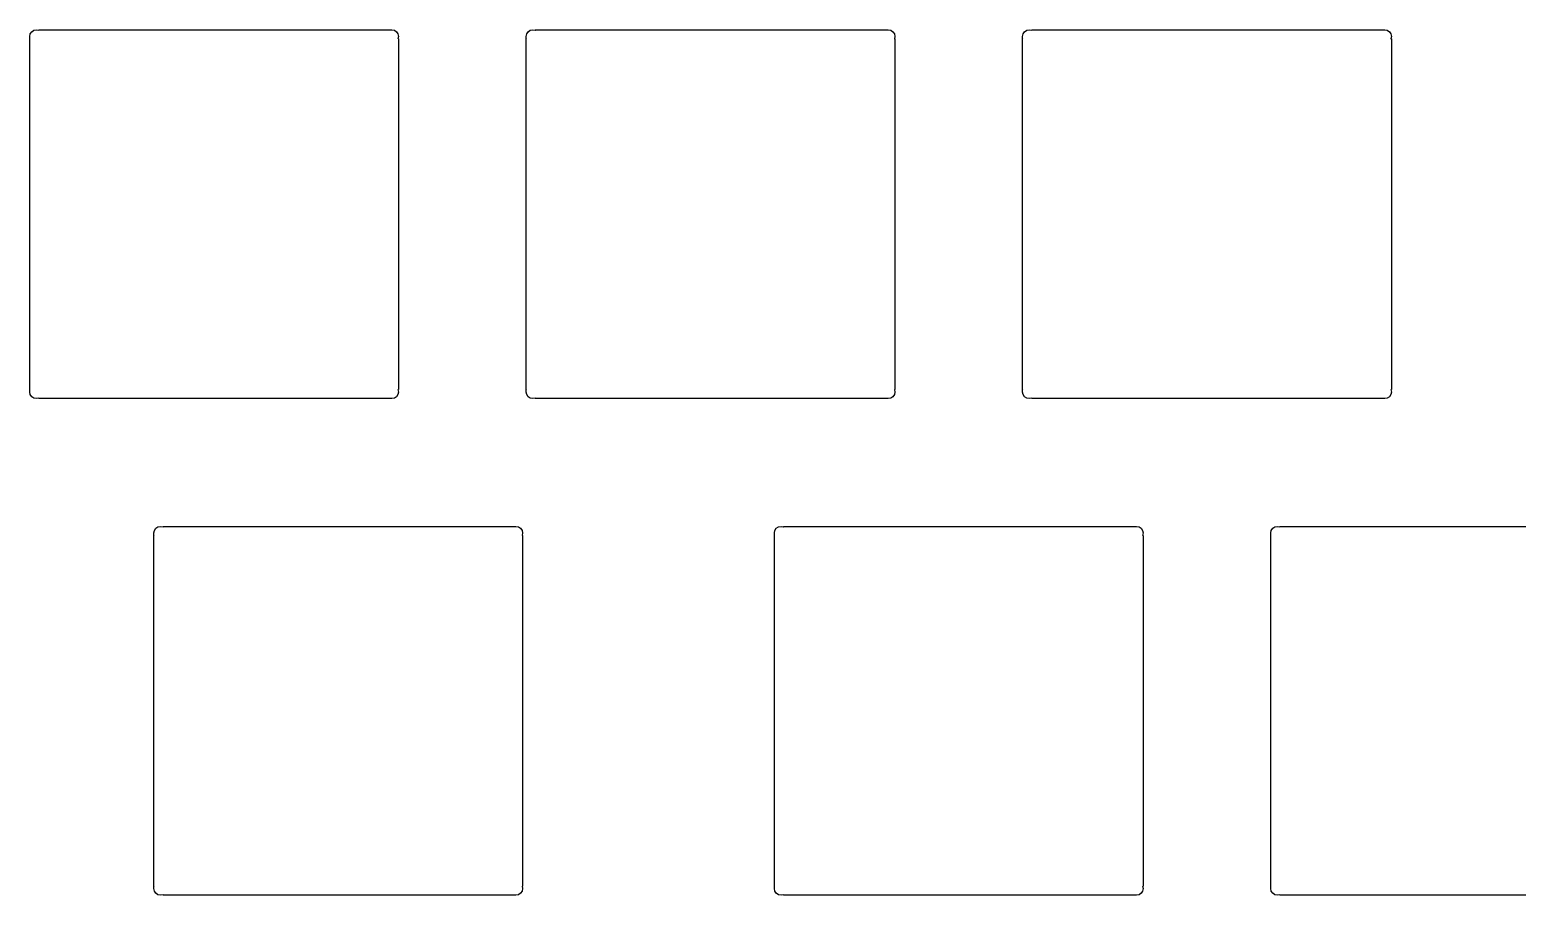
# Model space of a CAD drawing. Extents: x 55 to 248, y -167 to -34.
# Drawn here: x 107.2 to 164.3, y -100.7 to -67.5 of the extents above; entities that cross this region are included whole.
import ezdxf

# ---------------------------------------------------------------- set-up
doc = ezdxf.new("R2010")
doc.units = 0
doc.layers.add('Part__Feature1502', color=7, linetype='CONTINUOUS')

msp = doc.modelspace()

# ---------------------------------------------------------------- linework, layer by layer
at = {"layer": 'Part__Feature1502'}
for p, q in [((107.225, -67.7915), (107.244, -67.6943)), ((107.225, -67.7915, 1.58), (107.244, -67.6943, 1.58)), ((107.225, -67.7915, 1.58), (107.244, -67.6943, 1.58)), ((107.225, -67.7915), (107.244, -67.6943)), ((107.225, -67.8887), (107.225, -67.7915)), ((107.225, -67.8887, 1.58), (107.225, -67.7915, 1.58)), ((107.225, -67.8887), (107.225, -67.7915)), ((107.225, -67.8887, 1.58), (107.225, -67.7915, 1.58)), ((107.225, -67.7915), (107.225, -67.7915, 1.58)), ((107.225, -67.7915), (107.225, -67.7915, 1.58)), ((107.225, -81.3363), (107.225, -67.8887)), ((107.225, -81.3363, 1.58), (107.225, -67.8887, 1.58)), ((107.225, -81.3363), (107.225, -67.8887)), ((107.225, -81.3363, 1.58), (107.225, -67.8887, 1.58)), ((107.244, -67.6943), (107.299, -67.6119)), ((107.244, -67.6943, 1.58), (107.299, -67.6119, 1.58)), ((107.244, -67.6943, 1.58), (107.299, -67.6119, 1.58)), ((107.244, -67.6943), (107.299, -67.6119)), ((107.244, -67.6943), (107.244, -67.6943, 1.58)), ((107.244, -67.6943), (107.244, -67.6943, 1.58)), ((107.244, -67.8887), (107.244, -67.8887, 1.58)), ((107.244, -67.8887), (107.244, -67.8887, 1.58)), ((107.299, -67.6119), (107.382, -67.5568)), ((107.299, -67.6119, 1.58), (107.382, -67.5568, 1.58)), ((107.299, -67.6119, 1.58), (107.382, -67.5568, 1.58)), ((107.299, -67.6119), (107.382, -67.5568)), ((107.299, -67.6119), (107.299, -67.6119, 1.58)), ((107.299, -67.6119), (107.299, -67.6119, 1.58)), ((107.382, -67.5568), (107.479, -67.5375)), ((107.382, -67.5568, 1.58), (107.479, -67.5375, 1.58)), ((107.382, -67.5568, 1.58), (107.479, -67.5375, 1.58)), ((107.382, -67.5568), (107.479, -67.5375)), ((107.382, -67.5568), (107.382, -67.5568, 1.58)), ((107.382, -67.5568), (107.382, -67.5568, 1.58)), ((107.479, -67.5375), (107.576, -67.5568)), ((107.479, -67.5375, 1.58), (107.576, -67.5568, 1.58)), ((107.479, -67.5375), (107.479, -67.5375, 1.58)), ((107.479, -67.5375), (107.479, -67.5375, 1.58)), ((107.479, -67.5375, 1.58), (107.576, -67.5568, 1.58)), ((107.479, -67.5375), (107.576, -67.5568)), ((107.576, -67.5375), (121.024, -67.5375)), ((107.576, -67.5375, 1.58), (121.024, -67.5375, 1.58)), ((107.576, -67.5375), (121.024, -67.5375)), ((107.576, -67.5375, 1.58), (121.024, -67.5375, 1.58)), ((107.576, -67.5568), (107.576, -67.5568, 1.58)), ((107.576, -67.5568), (107.576, -67.5568, 1.58)), ((121.024, -67.5375), (121.121, -67.5375)), ((121.024, -67.5375, 1.58), (121.121, -67.5375, 1.58)), ((121.024, -67.5375), (121.121, -67.5375)), ((121.024, -67.5375, 1.58), (121.121, -67.5375, 1.58)), ((121.024, -67.5568), (121.024, -67.5568, 1.58)), ((121.024, -67.5568), (121.024, -67.5568, 1.58)), ((121.121, -67.5375), (121.218, -67.5568)), ((121.121, -67.5375, 1.58), (121.218, -67.5568, 1.58)), ((121.121, -67.5375), (121.121, -67.5375, 1.58)), ((121.121, -67.5375), (121.121, -67.5375, 1.58)), ((121.121, -67.5375, 1.58), (121.218, -67.5568, 1.58)), ((121.121, -67.5375), (121.218, -67.5568)), ((121.218, -67.5568), (121.301, -67.6119)), ((121.218, -67.5568, 1.58), (121.301, -67.6119, 1.58)), ((121.218, -67.5568), (121.218, -67.5568, 1.58)), ((121.218, -67.5568), (121.218, -67.5568, 1.58)), ((121.218, -67.5568, 1.58), (121.301, -67.6119, 1.58)), ((121.218, -67.5568), (121.301, -67.6119)), ((121.301, -67.6119), (121.356, -67.6943)), ((121.301, -67.6119, 1.58), (121.356, -67.6943, 1.58)), ((121.301, -67.6119), (121.301, -67.6119, 1.58)), ((121.301, -67.6119), (121.301, -67.6119, 1.58)), ((121.301, -67.6119, 1.58), (121.356, -67.6943, 1.58)), ((121.301, -67.6119), (121.356, -67.6943)), ((121.356, -67.6943), (121.375, -67.7915)), ((121.356, -67.6943, 1.58), (121.375, -67.7915, 1.58)), ((121.356, -67.6943), (121.356, -67.6943, 1.58)), ((121.356, -67.6943), (121.356, -67.6943, 1.58)), ((121.356, -67.6943, 1.58), (121.375, -67.7915, 1.58)), ((121.356, -67.6943), (121.375, -67.7915)), ((121.375, -67.7915), (121.356, -67.8887)), ((121.375, -67.7915, 1.58), (121.356, -67.8887, 1.58)), ((121.375, -67.7915, 1.58), (121.356, -67.8887, 1.58)), ((121.375, -67.7915), (121.356, -67.8887)), ((121.356, -67.8887), (121.356, -67.8887, 1.58)), ((121.356, -67.8887), (121.356, -67.8887, 1.58)), ((121.375, -67.7915), (121.375, -67.7915, 1.58)), ((121.375, -67.7915), (121.375, -67.7915, 1.58)), ((121.375, -67.8887), (121.375, -81.3363)), ((121.375, -67.8887, 1.58), (121.375, -81.3363, 1.58)), ((121.375, -67.8887), (121.375, -81.3363)), ((121.375, -67.8887, 1.58), (121.375, -81.3363, 1.58)), ((126.275, -67.7915), (126.294, -67.6943)), ((126.275, -67.7915, 1.58), (126.294, -67.6943, 1.58)), ((126.275, -67.7915, 1.58), (126.294, -67.6943, 1.58)), ((126.275, -67.7915), (126.294, -67.6943)), ((126.275, -67.8887), (126.275, -67.7915)), ((126.275, -67.8887, 1.58), (126.275, -67.7915, 1.58)), ((126.275, -67.8887), (126.275, -67.7915)), ((126.275, -67.8887, 1.58), (126.275, -67.7915, 1.58)), ((126.275, -67.7915), (126.275, -67.7915, 1.58)), ((126.275, -67.7915), (126.275, -67.7915, 1.58)), ((126.275, -81.3363), (126.275, -67.8887)), ((126.275, -81.3321, 1.58), (126.275, -67.8887, 1.58)), ((126.275, -81.3363), (126.275, -67.8887)), ((126.275, -81.3321, 1.58), (126.275, -67.8887, 1.58)), ((126.294, -67.6943), (126.349, -67.6119)), ((126.294, -67.6943, 1.58), (126.349, -67.6119, 1.58)), ((126.294, -67.6943, 1.58), (126.349, -67.6119, 1.58)), ((126.294, -67.6943), (126.349, -67.6119)), ((126.294, -67.6943), (126.294, -67.6943, 1.58)), ((126.294, -67.6943), (126.294, -67.6943, 1.58)), ((126.294, -67.8887), (126.294, -67.8887, 1.58)), ((126.294, -67.8887), (126.294, -67.8887, 1.58)), ((126.349, -67.6119), (126.432, -67.5568)), ((126.349, -67.6119, 1.58), (126.432, -67.5568, 1.58)), ((126.349, -67.6119, 1.58), (126.432, -67.5568, 1.58)), ((126.349, -67.6119), (126.432, -67.5568)), ((126.349, -67.6119), (126.349, -67.6119, 1.58)), ((126.349, -67.6119), (126.349, -67.6119, 1.58)), ((126.432, -67.5568), (126.529, -67.5375)), ((126.432, -67.5568, 1.58), (126.529, -67.5375, 1.58)), ((126.432, -67.5568, 1.58), (126.529, -67.5375, 1.58)), ((126.432, -67.5568), (126.529, -67.5375)), ((126.432, -67.5568), (126.432, -67.5568, 1.58)), ((126.432, -67.5568), (126.432, -67.5568, 1.58)), ((126.529, -67.5375), (126.626, -67.5568)), ((126.529, -67.5375, 1.58), (126.631, -67.5577, 1.58)), ((126.529, -67.5375), (126.529, -67.5375, 1.58)), ((126.529, -67.5375), (126.529, -67.5375, 1.58)), ((126.529, -67.5375, 1.58), (126.631, -67.5577, 1.58)), ((126.529, -67.5375), (126.626, -67.5568)), ((126.626, -67.5375), (140.074, -67.5375)), ((126.626, -67.5375), (140.074, -67.5375)), ((126.626, -67.5568), (126.626, -67.5568, 1.58)), ((126.626, -67.5568), (126.626, -67.5568, 1.58)), ((126.63, -67.5375, 1.58), (140.074, -67.5375, 1.58)), ((126.63, -67.5375, 1.58), (140.074, -67.5375, 1.58)), ((140.074, -67.5375), (140.171, -67.5375)), ((140.074, -67.5375, 1.58), (140.171, -67.5375, 1.58)), ((140.074, -67.5375), (140.171, -67.5375)), ((140.074, -67.5375, 1.58), (140.171, -67.5375, 1.58)), ((140.074, -67.5568), (140.074, -67.5568, 1.58)), ((140.074, -67.5568), (140.074, -67.5568, 1.58)), ((140.171, -67.5375), (140.268, -67.5568)), ((140.171, -67.5375, 1.58), (140.268, -67.5568, 1.58)), ((140.171, -67.5375), (140.171, -67.5375, 1.58)), ((140.171, -67.5375), (140.171, -67.5375, 1.58)), ((140.171, -67.5375, 1.58), (140.268, -67.5568, 1.58)), ((140.171, -67.5375), (140.268, -67.5568)), ((140.268, -67.5568), (140.351, -67.6119)), ((140.268, -67.5568, 1.58), (140.351, -67.6119, 1.58)), ((140.268, -67.5568), (140.268, -67.5568, 1.58)), ((140.268, -67.5568), (140.268, -67.5568, 1.58)), ((140.268, -67.5568, 1.58), (140.351, -67.6119, 1.58)), ((140.268, -67.5568), (140.351, -67.6119)), ((140.351, -67.6119), (140.406, -67.6943)), ((140.351, -67.6119, 1.58), (140.406, -67.6943, 1.58)), ((140.351, -67.6119), (140.351, -67.6119, 1.58)), ((140.351, -67.6119), (140.351, -67.6119, 1.58)), ((140.351, -67.6119, 1.58), (140.406, -67.6943, 1.58)), ((140.351, -67.6119), (140.406, -67.6943)), ((140.425, -67.7915, 1.58), (140.405, -67.8932, 1.58)), ((140.425, -67.7915, 1.58), (140.405, -67.8932, 1.58)), ((140.406, -67.6943), (140.425, -67.7915)), ((140.406, -67.6943, 1.58), (140.425, -67.7915, 1.58)), ((140.406, -67.6943), (140.406, -67.6943, 1.58)), ((140.406, -67.6943), (140.406, -67.6943, 1.58)), ((140.406, -67.6943, 1.58), (140.425, -67.7915, 1.58)), ((140.406, -67.6943), (140.425, -67.7915)), ((140.425, -67.7915), (140.406, -67.8887)), ((140.425, -67.7915), (140.406, -67.8887)), ((140.406, -67.8887), (140.406, -67.8887, 1.58)), ((140.406, -67.8887), (140.406, -67.8887, 1.58)), ((140.425, -67.7915), (140.425, -67.7915, 1.58)), ((140.425, -67.7915), (140.425, -67.7915, 1.58)), ((140.425, -67.8887), (140.425, -81.3363)), ((140.425, -67.8887), (140.425, -81.3363)), ((140.425, -67.8929, 1.58), (140.425, -81.3363, 1.58)), ((140.425, -67.8929, 1.58), (140.425, -81.3363, 1.58)), ((145.325, -67.7915), (145.344, -67.6943)), ((145.325, -67.7915, 1.58), (145.344, -67.6943, 1.58)), ((145.325, -67.7915, 1.58), (145.344, -67.6943, 1.58)), ((145.325, -67.7915), (145.344, -67.6943)), ((145.325, -67.8887), (145.325, -67.7915)), ((145.325, -67.8887, 1.58), (145.325, -67.7915, 1.58)), ((145.325, -67.8887), (145.325, -67.7915)), ((145.325, -67.8887, 1.58), (145.325, -67.7915, 1.58)), ((145.325, -67.7915), (145.325, -67.7915, 1.58)), ((145.325, -67.7915), (145.325, -67.7915, 1.58)), ((145.325, -81.3363), (145.325, -67.8887)), ((145.325, -81.3321, 1.58), (145.325, -67.8887, 1.58)), ((145.325, -81.3363), (145.325, -67.8887)), ((145.325, -81.3321, 1.58), (145.325, -67.8887, 1.58)), ((145.344, -67.6943), (145.399, -67.6119)), ((145.344, -67.6943, 1.58), (145.399, -67.6119, 1.58)), ((145.344, -67.6943, 1.58), (145.399, -67.6119, 1.58)), ((145.344, -67.6943), (145.399, -67.6119)), ((145.344, -67.6943), (145.344, -67.6943, 1.58)), ((145.344, -67.6943), (145.344, -67.6943, 1.58)), ((145.344, -67.8887), (145.344, -67.8887, 1.58)), ((145.344, -67.8887), (145.344, -67.8887, 1.58)), ((145.399, -67.6119), (145.482, -67.5568)), ((145.399, -67.6119, 1.58), (145.482, -67.5568, 1.58)), ((145.399, -67.6119, 1.58), (145.482, -67.5568, 1.58)), ((145.399, -67.6119), (145.482, -67.5568)), ((145.399, -67.6119), (145.399, -67.6119, 1.58)), ((145.399, -67.6119), (145.399, -67.6119, 1.58)), ((145.482, -67.5568), (145.579, -67.5375)), ((145.482, -67.5568, 1.58), (145.579, -67.5375, 1.58)), ((145.482, -67.5568, 1.58), (145.579, -67.5375, 1.58)), ((145.482, -67.5568), (145.579, -67.5375)), ((145.482, -67.5568), (145.482, -67.5568, 1.58)), ((145.482, -67.5568), (145.482, -67.5568, 1.58)), ((145.579, -67.5375), (145.676, -67.5568)), ((145.579, -67.5375, 1.58), (145.681, -67.5577, 1.58)), ((145.579, -67.5375), (145.579, -67.5375, 1.58)), ((145.579, -67.5375), (145.579, -67.5375, 1.58)), ((145.579, -67.5375, 1.58), (145.681, -67.5577, 1.58)), ((145.579, -67.5375), (145.676, -67.5568)), ((145.676, -67.5375), (159.124, -67.5375)), ((145.676, -67.5375), (159.124, -67.5375)), ((145.676, -67.5568), (145.676, -67.5568, 1.58)), ((145.676, -67.5568), (145.676, -67.5568, 1.58)), ((145.68, -67.5375, 1.58), (159.124, -67.5375, 1.58)), ((145.68, -67.5375, 1.58), (159.124, -67.5375, 1.58)), ((159.124, -67.5375), (159.221, -67.5375)), ((159.124, -67.5375, 1.58), (159.221, -67.5375, 1.58)), ((159.124, -67.5375), (159.221, -67.5375)), ((159.124, -67.5375, 1.58), (159.221, -67.5375, 1.58)), ((159.124, -67.5568), (159.124, -67.5568, 1.58)), ((159.124, -67.5568), (159.124, -67.5568, 1.58)), ((159.221, -67.5375), (159.318, -67.5568)), ((159.221, -67.5375, 1.58), (159.318, -67.5568, 1.58)), ((159.221, -67.5375), (159.221, -67.5375, 1.58)), ((159.221, -67.5375), (159.221, -67.5375, 1.58)), ((159.221, -67.5375, 1.58), (159.318, -67.5568, 1.58)), ((159.221, -67.5375), (159.318, -67.5568)), ((159.318, -67.5568), (159.401, -67.6119)), ((159.318, -67.5568, 1.58), (159.401, -67.6119, 1.58)), ((159.318, -67.5568), (159.318, -67.5568, 1.58)), ((159.318, -67.5568), (159.318, -67.5568, 1.58)), ((159.318, -67.5568, 1.58), (159.401, -67.6119, 1.58)), ((159.318, -67.5568), (159.401, -67.6119)), ((159.401, -67.6119), (159.456, -67.6943)), ((159.401, -67.6119, 1.58), (159.456, -67.6943, 1.58)), ((159.401, -67.6119), (159.401, -67.6119, 1.58)), ((159.401, -67.6119), (159.401, -67.6119, 1.58)), ((159.401, -67.6119, 1.58), (159.456, -67.6943, 1.58)), ((159.401, -67.6119), (159.456, -67.6943)), ((159.475, -67.7915, 1.58), (159.455, -67.8932, 1.58)), ((159.475, -67.7915, 1.58), (159.455, -67.8932, 1.58)), ((159.456, -67.6943), (159.475, -67.7915)), ((159.456, -67.6943, 1.58), (159.475, -67.7915, 1.58)), ((159.456, -67.6943), (159.456, -67.6943, 1.58)), ((159.456, -67.6943), (159.456, -67.6943, 1.58)), ((159.456, -67.6943, 1.58), (159.475, -67.7915, 1.58)), ((159.456, -67.6943), (159.475, -67.7915)), ((159.475, -67.7915), (159.456, -67.8887)), ((159.475, -67.7915), (159.456, -67.8887)), ((159.456, -67.8887), (159.456, -67.8887, 1.58)), ((159.456, -67.8887), (159.456, -67.8887, 1.58)), ((159.475, -67.7915), (159.475, -67.7915, 1.58)), ((159.475, -67.7915), (159.475, -67.7915, 1.58)), ((159.475, -67.8887), (159.475, -81.3363)), ((159.475, -67.8887), (159.475, -81.3363)), ((159.475, -67.8929, 1.58), (159.475, -81.3363, 1.58)), ((159.475, -67.8929, 1.58), (159.475, -81.3363, 1.58)), ((107.225, -81.4335), (107.225, -81.3363)), ((107.225, -81.4335, 1.58), (107.225, -81.3363, 1.58)), ((107.225, -81.4335), (107.225, -81.3363)), ((107.225, -81.4335, 1.58), (107.225, -81.3363, 1.58)), ((107.244, -81.5307), (107.225, -81.4335)), ((107.244, -81.5307, 1.58), (107.225, -81.4335, 1.58)), ((107.244, -81.5307, 1.58), (107.225, -81.4335, 1.58)), ((107.225, -81.4335), (107.225, -81.4335, 1.58)), ((107.244, -81.5307), (107.225, -81.4335)), ((107.225, -81.4335), (107.225, -81.4335, 1.58)), ((107.244, -81.3363), (107.244, -81.3363, 1.58)), ((107.244, -81.3363), (107.244, -81.3363, 1.58)), ((107.299, -81.6131), (107.244, -81.5307)), ((107.299, -81.6131, 1.58), (107.244, -81.5307, 1.58)), ((107.299, -81.6131, 1.58), (107.244, -81.5307, 1.58)), ((107.244, -81.5307), (107.244, -81.5307, 1.58)), ((107.299, -81.6131), (107.244, -81.5307)), ((107.244, -81.5307), (107.244, -81.5307, 1.58)), ((107.382, -81.6682), (107.299, -81.6131)), ((107.382, -81.6682, 1.58), (107.299, -81.6131, 1.58)), ((107.382, -81.6682, 1.58), (107.299, -81.6131, 1.58)), ((107.299, -81.6131), (107.299, -81.6131, 1.58)), ((107.382, -81.6682), (107.299, -81.6131)), ((107.299, -81.6131), (107.299, -81.6131, 1.58)), ((121.301, -81.6131), (121.218, -81.6682)), ((121.301, -81.6131, 1.58), (121.218, -81.6682, 1.58)), ((121.301, -81.6131, 1.58), (121.218, -81.6682, 1.58)), ((121.301, -81.6131), (121.218, -81.6682)), ((121.356, -81.5307), (121.301, -81.6131)), ((121.356, -81.5307, 1.58), (121.301, -81.6131, 1.58)), ((121.356, -81.5307, 1.58), (121.301, -81.6131, 1.58)), ((121.356, -81.5307), (121.301, -81.6131)), ((121.301, -81.6131), (121.301, -81.6131, 1.58)), ((121.301, -81.6131), (121.301, -81.6131, 1.58)), ((121.356, -81.3363), (121.375, -81.4335)), ((121.356, -81.3363, 1.58), (121.375, -81.4335, 1.58)), ((121.356, -81.3363), (121.356, -81.3363, 1.58)), ((121.356, -81.3363), (121.356, -81.3363, 1.58)), ((121.356, -81.3363, 1.58), (121.375, -81.4335, 1.58)), ((121.356, -81.3363), (121.375, -81.4335)), ((121.375, -81.4335), (121.356, -81.5307)), ((121.375, -81.4335, 1.58), (121.356, -81.5307, 1.58)), ((121.375, -81.4335, 1.58), (121.356, -81.5307, 1.58)), ((121.375, -81.4335), (121.356, -81.5307)), ((121.356, -81.5307), (121.356, -81.5307, 1.58)), ((121.356, -81.5307), (121.356, -81.5307, 1.58)), ((121.375, -81.4335), (121.375, -81.4335, 1.58)), ((121.375, -81.4335), (121.375, -81.4335, 1.58)), ((126.275, -81.4335, 1.58), (126.275, -81.3321, 1.58)), ((126.275, -81.4335, 1.58), (126.275, -81.3321, 1.58)), ((126.275, -81.4335), (126.275, -81.3363)), ((126.275, -81.4335), (126.275, -81.3363)), ((126.294, -81.5307), (126.275, -81.4335)), ((126.294, -81.5307, 1.58), (126.275, -81.4335, 1.58)), ((126.294, -81.5307, 1.58), (126.275, -81.4335, 1.58)), ((126.275, -81.4335), (126.275, -81.4335, 1.58)), ((126.294, -81.5307), (126.275, -81.4335)), ((126.275, -81.4335), (126.275, -81.4335, 1.58)), ((126.294, -81.3363), (126.294, -81.3363, 1.58)), ((126.294, -81.3363), (126.294, -81.3363, 1.58)), ((126.349, -81.6131), (126.294, -81.5307)), ((126.349, -81.6131, 1.58), (126.294, -81.5307, 1.58)), ((126.349, -81.6131, 1.58), (126.294, -81.5307, 1.58)), ((126.294, -81.5307), (126.294, -81.5307, 1.58)), ((126.349, -81.6131), (126.294, -81.5307)), ((126.294, -81.5307), (126.294, -81.5307, 1.58)), ((126.432, -81.6682), (126.349, -81.6131)), ((126.432, -81.6682, 1.58), (126.349, -81.6131, 1.58)), ((126.432, -81.6682, 1.58), (126.349, -81.6131, 1.58)), ((126.349, -81.6131), (126.349, -81.6131, 1.58)), ((126.432, -81.6682), (126.349, -81.6131)), ((126.349, -81.6131), (126.349, -81.6131, 1.58)), ((140.351, -81.6131), (140.268, -81.6682)), ((140.351, -81.6131, 1.58), (140.268, -81.6682, 1.58)), ((140.351, -81.6131, 1.58), (140.268, -81.6682, 1.58)), ((140.351, -81.6131), (140.268, -81.6682)), ((140.406, -81.5307), (140.351, -81.6131)), ((140.406, -81.5307, 1.58), (140.351, -81.6131, 1.58)), ((140.406, -81.5307, 1.58), (140.351, -81.6131, 1.58)), ((140.406, -81.5307), (140.351, -81.6131)), ((140.351, -81.6131), (140.351, -81.6131, 1.58)), ((140.351, -81.6131), (140.351, -81.6131, 1.58)), ((140.406, -81.3363), (140.425, -81.4335)), ((140.406, -81.3363, 1.58), (140.425, -81.4335, 1.58)), ((140.406, -81.3363), (140.406, -81.3363, 1.58)), ((140.406, -81.3363), (140.406, -81.3363, 1.58)), ((140.406, -81.3363, 1.58), (140.425, -81.4335, 1.58)), ((140.406, -81.3363), (140.425, -81.4335)), ((140.425, -81.4335), (140.406, -81.5307)), ((140.425, -81.4335, 1.58), (140.406, -81.5307, 1.58)), ((140.425, -81.4335, 1.58), (140.406, -81.5307, 1.58)), ((140.425, -81.4335), (140.406, -81.5307)), ((140.406, -81.5307), (140.406, -81.5307, 1.58)), ((140.406, -81.5307), (140.406, -81.5307, 1.58)), ((140.425, -81.4335), (140.425, -81.4335, 1.58)), ((140.425, -81.4335), (140.425, -81.4335, 1.58)), ((145.325, -81.4335, 1.58), (145.325, -81.3321, 1.58)), ((145.325, -81.4335, 1.58), (145.325, -81.3321, 1.58)), ((145.325, -81.4335), (145.325, -81.3363)), ((145.325, -81.4335), (145.325, -81.3363)), ((145.344, -81.5307), (145.325, -81.4335)), ((145.344, -81.5307, 1.58), (145.325, -81.4335, 1.58)), ((145.344, -81.5307, 1.58), (145.325, -81.4335, 1.58)), ((145.325, -81.4335), (145.325, -81.4335, 1.58)), ((145.344, -81.5307), (145.325, -81.4335)), ((145.325, -81.4335), (145.325, -81.4335, 1.58)), ((145.344, -81.3363), (145.344, -81.3363, 1.58)), ((145.344, -81.3363), (145.344, -81.3363, 1.58)), ((145.399, -81.6131), (145.344, -81.5307)), ((145.399, -81.6131, 1.58), (145.344, -81.5307, 1.58)), ((145.399, -81.6131, 1.58), (145.344, -81.5307, 1.58)), ((145.344, -81.5307), (145.344, -81.5307, 1.58)), ((145.399, -81.6131), (145.344, -81.5307)), ((145.344, -81.5307), (145.344, -81.5307, 1.58)), ((145.482, -81.6682), (145.399, -81.6131)), ((145.482, -81.6682, 1.58), (145.399, -81.6131, 1.58)), ((145.482, -81.6682, 1.58), (145.399, -81.6131, 1.58)), ((145.399, -81.6131), (145.399, -81.6131, 1.58)), ((145.482, -81.6682), (145.399, -81.6131)), ((145.399, -81.6131), (145.399, -81.6131, 1.58)), ((159.401, -81.6131), (159.318, -81.6682)), ((159.401, -81.6131, 1.58), (159.318, -81.6682, 1.58)), ((159.401, -81.6131, 1.58), (159.318, -81.6682, 1.58)), ((159.401, -81.6131), (159.318, -81.6682)), ((159.456, -81.5307), (159.401, -81.6131)), ((159.456, -81.5307, 1.58), (159.401, -81.6131, 1.58)), ((159.456, -81.5307, 1.58), (159.401, -81.6131, 1.58)), ((159.456, -81.5307), (159.401, -81.6131)), ((159.401, -81.6131), (159.401, -81.6131, 1.58)), ((159.401, -81.6131), (159.401, -81.6131, 1.58)), ((159.456, -81.3363), (159.475, -81.4335)), ((159.456, -81.3363, 1.58), (159.475, -81.4335, 1.58)), ((159.456, -81.3363), (159.456, -81.3363, 1.58)), ((159.456, -81.3363), (159.456, -81.3363, 1.58)), ((159.456, -81.3363, 1.58), (159.475, -81.4335, 1.58)), ((159.456, -81.3363), (159.475, -81.4335)), ((159.475, -81.4335), (159.456, -81.5307)), ((159.475, -81.4335, 1.58), (159.456, -81.5307, 1.58)), ((159.475, -81.4335, 1.58), (159.456, -81.5307, 1.58)), ((159.475, -81.4335), (159.456, -81.5307)), ((159.456, -81.5307), (159.456, -81.5307, 1.58)), ((159.456, -81.5307), (159.456, -81.5307, 1.58)), ((159.475, -81.4335), (159.475, -81.4335, 1.58)), ((159.475, -81.4335), (159.475, -81.4335, 1.58)), ((107.479, -81.6875), (107.382, -81.6682)), ((107.479, -81.6875, 1.58), (107.382, -81.6682, 1.58)), ((107.479, -81.6875, 1.58), (107.382, -81.6682, 1.58)), ((107.382, -81.6682), (107.382, -81.6682, 1.58)), ((107.479, -81.6875), (107.382, -81.6682)), ((107.382, -81.6682), (107.382, -81.6682, 1.58)), ((107.576, -81.6682), (107.479, -81.6875)), ((107.576, -81.6682, 1.58), (107.479, -81.6875, 1.58)), ((107.576, -81.6682, 1.58), (107.479, -81.6875, 1.58)), ((107.576, -81.6682), (107.479, -81.6875)), ((107.479, -81.6875), (107.479, -81.6875, 1.58)), ((107.479, -81.6875), (107.479, -81.6875, 1.58)), ((107.576, -81.6682), (107.576, -81.6682, 1.58)), ((107.576, -81.6682), (107.576, -81.6682, 1.58)), ((121.024, -81.6875), (107.576, -81.6875)), ((121.024, -81.6875, 1.58), (107.576, -81.6875, 1.58)), ((121.024, -81.6875), (107.576, -81.6875)), ((121.024, -81.6875, 1.58), (107.576, -81.6875, 1.58)), ((121.024, -81.6682), (121.024, -81.6682, 1.58)), ((121.024, -81.6682), (121.024, -81.6682, 1.58)), ((121.121, -81.6875), (121.024, -81.6875)), ((121.121, -81.6875, 1.58), (121.024, -81.6875, 1.58)), ((121.121, -81.6875), (121.024, -81.6875)), ((121.121, -81.6875, 1.58), (121.024, -81.6875, 1.58)), ((121.218, -81.6682), (121.121, -81.6875)), ((121.218, -81.6682, 1.58), (121.121, -81.6875, 1.58)), ((121.218, -81.6682, 1.58), (121.121, -81.6875, 1.58)), ((121.218, -81.6682), (121.121, -81.6875)), ((121.121, -81.6875), (121.121, -81.6875, 1.58)), ((121.121, -81.6875), (121.121, -81.6875, 1.58)), ((121.218, -81.6682), (121.218, -81.6682, 1.58)), ((121.218, -81.6682), (121.218, -81.6682, 1.58)), ((126.529, -81.6875), (126.432, -81.6682)), ((126.529, -81.6875, 1.58), (126.432, -81.6682, 1.58)), ((126.529, -81.6875, 1.58), (126.432, -81.6682, 1.58)), ((126.432, -81.6682), (126.432, -81.6682, 1.58)), ((126.529, -81.6875), (126.432, -81.6682)), ((126.432, -81.6682), (126.432, -81.6682, 1.58)), ((126.626, -81.6682), (126.529, -81.6875)), ((126.626, -81.6682, 1.58), (126.529, -81.6875, 1.58)), ((126.626, -81.6682, 1.58), (126.529, -81.6875, 1.58)), ((126.626, -81.6682), (126.529, -81.6875)), ((126.529, -81.6875), (126.529, -81.6875, 1.58)), ((126.529, -81.6875), (126.529, -81.6875, 1.58)), ((126.626, -81.6682), (126.626, -81.6682, 1.58)), ((126.626, -81.6682), (126.626, -81.6682, 1.58)), ((140.074, -81.6875), (126.626, -81.6875)), ((140.07, -81.6875, 1.58), (126.626, -81.6875, 1.58)), ((140.074, -81.6875), (126.626, -81.6875)), ((140.07, -81.6875, 1.58), (126.626, -81.6875, 1.58)), ((140.171, -81.6875, 1.58), (140.07, -81.6875, 1.58)), ((140.171, -81.6875, 1.58), (140.07, -81.6875, 1.58)), ((140.074, -81.6682), (140.074, -81.6682, 1.58)), ((140.074, -81.6682), (140.074, -81.6682, 1.58)), ((140.171, -81.6875), (140.074, -81.6875)), ((140.171, -81.6875), (140.074, -81.6875)), ((140.268, -81.6682), (140.171, -81.6875)), ((140.268, -81.6682, 1.58), (140.171, -81.6875, 1.58)), ((140.268, -81.6682, 1.58), (140.171, -81.6875, 1.58)), ((140.268, -81.6682), (140.171, -81.6875)), ((140.171, -81.6875), (140.171, -81.6875, 1.58)), ((140.171, -81.6875), (140.171, -81.6875, 1.58)), ((140.268, -81.6682), (140.268, -81.6682, 1.58)), ((140.268, -81.6682), (140.268, -81.6682, 1.58)), ((145.579, -81.6875), (145.482, -81.6682)), ((145.579, -81.6875, 1.58), (145.482, -81.6682, 1.58)), ((145.579, -81.6875, 1.58), (145.482, -81.6682, 1.58)), ((145.482, -81.6682), (145.482, -81.6682, 1.58)), ((145.579, -81.6875), (145.482, -81.6682)), ((145.482, -81.6682), (145.482, -81.6682, 1.58)), ((145.676, -81.6682), (145.579, -81.6875)), ((145.676, -81.6682, 1.58), (145.579, -81.6875, 1.58)), ((145.676, -81.6682, 1.58), (145.579, -81.6875, 1.58)), ((145.676, -81.6682), (145.579, -81.6875)), ((145.579, -81.6875), (145.579, -81.6875, 1.58)), ((145.579, -81.6875), (145.579, -81.6875, 1.58)), ((145.676, -81.6682), (145.676, -81.6682, 1.58)), ((145.676, -81.6682), (145.676, -81.6682, 1.58)), ((159.124, -81.6875), (145.676, -81.6875)), ((159.12, -81.6875, 1.58), (145.676, -81.6875, 1.58)), ((159.124, -81.6875), (145.676, -81.6875)), ((159.12, -81.6875, 1.58), (145.676, -81.6875, 1.58)), ((159.221, -81.6875, 1.58), (159.12, -81.6875, 1.58)), ((159.221, -81.6875, 1.58), (159.12, -81.6875, 1.58)), ((159.124, -81.6682), (159.124, -81.6682, 1.58)), ((159.124, -81.6682), (159.124, -81.6682, 1.58)), ((159.221, -81.6875), (159.124, -81.6875)), ((159.221, -81.6875), (159.124, -81.6875)), ((159.318, -81.6682), (159.221, -81.6875)), ((159.318, -81.6682, 1.58), (159.221, -81.6875, 1.58)), ((159.318, -81.6682, 1.58), (159.221, -81.6875, 1.58)), ((159.318, -81.6682), (159.221, -81.6875)), ((159.221, -81.6875), (159.221, -81.6875, 1.58)), ((159.221, -81.6875), (159.221, -81.6875, 1.58)), ((159.318, -81.6682), (159.318, -81.6682, 1.58)), ((159.318, -81.6682), (159.318, -81.6682, 1.58)), ((111.987, -86.8415), (112.007, -86.7443)), ((111.987, -86.8415, 1.58), (112.007, -86.7443, 1.58)), ((111.987, -86.8415, 1.58), (112.007, -86.7443, 1.58)), ((111.987, -86.8415), (112.007, -86.7443)), ((112.007, -86.7443), (112.062, -86.6619)), ((112.007, -86.7443, 1.58), (112.062, -86.6619, 1.58)), ((112.007, -86.7443, 1.58), (112.062, -86.6619, 1.58)), ((112.007, -86.7443), (112.062, -86.6619)), ((112.007, -86.7443), (112.007, -86.7443, 1.58)), ((112.007, -86.7443), (112.007, -86.7443, 1.58)), ((112.062, -86.6619), (112.144, -86.6068)), ((112.062, -86.6619, 1.58), (112.144, -86.6068, 1.58)), ((112.062, -86.6619, 1.58), (112.144, -86.6068, 1.58)), ((112.062, -86.6619), (112.144, -86.6068)), ((112.062, -86.6619), (112.062, -86.6619, 1.58)), ((112.062, -86.6619), (112.062, -86.6619, 1.58)), ((112.144, -86.6068), (112.241, -86.5875)), ((112.144, -86.6068, 1.58), (112.241, -86.5875, 1.58)), ((112.144, -86.6068, 1.58), (112.241, -86.5875, 1.58)), ((112.144, -86.6068), (112.241, -86.5875)), ((112.144, -86.6068), (112.144, -86.6068, 1.58)), ((112.144, -86.6068), (112.144, -86.6068, 1.58)), ((112.242, -86.5875), (112.339, -86.6068)), ((112.242, -86.5875, 1.58), (112.339, -86.6068, 1.58)), ((112.242, -86.5875), (112.242, -86.5875, 1.58)), ((112.242, -86.5875), (112.242, -86.5875, 1.58)), ((112.242, -86.5875, 1.58), (112.339, -86.6068, 1.58)), ((112.242, -86.5875), (112.339, -86.6068)), ((112.339, -86.5875), (125.786, -86.5875)), ((112.339, -86.5875, 1.58), (125.786, -86.5875, 1.58)), ((112.339, -86.5875), (125.786, -86.5875)), ((112.339, -86.5875, 1.58), (125.786, -86.5875, 1.58)), ((112.339, -86.6068), (112.339, -86.6068, 1.58)), ((112.339, -86.6068), (112.339, -86.6068, 1.58)), ((125.786, -86.5875), (125.883, -86.5875)), ((125.786, -86.5875, 1.58), (125.883, -86.5875, 1.58)), ((125.786, -86.5875), (125.883, -86.5875)), ((125.786, -86.5875, 1.58), (125.883, -86.5875, 1.58)), ((125.786, -86.6068), (125.786, -86.6068, 1.58)), ((125.786, -86.6068), (125.786, -86.6068, 1.58)), ((125.883, -86.5875), (125.981, -86.6068)), ((125.883, -86.5875, 1.58), (125.981, -86.6068, 1.58)), ((125.883, -86.5875), (125.883, -86.5875, 1.58)), ((125.883, -86.5875), (125.883, -86.5875, 1.58)), ((125.883, -86.5875, 1.58), (125.981, -86.6068, 1.58)), ((125.883, -86.5875), (125.981, -86.6068)), ((125.981, -86.6068), (126.063, -86.6619)), ((125.981, -86.6068, 1.58), (126.063, -86.6619, 1.58)), ((125.981, -86.6068), (125.981, -86.6068, 1.58)), ((125.981, -86.6068), (125.981, -86.6068, 1.58)), ((125.981, -86.6068, 1.58), (126.063, -86.6619, 1.58)), ((125.981, -86.6068), (126.063, -86.6619)), ((126.063, -86.6619), (126.118, -86.7443)), ((126.063, -86.6619, 1.58), (126.118, -86.7443, 1.58)), ((126.063, -86.6619), (126.063, -86.6619, 1.58)), ((126.063, -86.6619), (126.063, -86.6619, 1.58)), ((126.063, -86.6619, 1.58), (126.118, -86.7443, 1.58)), ((126.063, -86.6619), (126.118, -86.7443)), ((126.118, -86.7443), (126.138, -86.8415)), ((126.118, -86.7443, 1.58), (126.138, -86.8415, 1.58)), ((126.118, -86.7443), (126.118, -86.7443, 1.58)), ((126.118, -86.7443), (126.118, -86.7443, 1.58)), ((126.118, -86.7443, 1.58), (126.138, -86.8415, 1.58)), ((126.118, -86.7443), (126.138, -86.8415)), ((135.8, -86.8415), (135.819, -86.7443)), ((135.8, -86.8415, 1.58), (135.819, -86.7443, 1.58)), ((135.8, -86.8415, 1.58), (135.819, -86.7443, 1.58)), ((135.8, -86.8415), (135.819, -86.7443)), ((135.819, -86.7443), (135.874, -86.6619)), ((135.819, -86.7443, 1.58), (135.874, -86.6619, 1.58)), ((135.819, -86.7443, 1.58), (135.874, -86.6619, 1.58)), ((135.819, -86.7443), (135.874, -86.6619)), ((135.819, -86.7443), (135.819, -86.7443, 1.58)), ((135.819, -86.7443), (135.819, -86.7443, 1.58)), ((135.874, -86.6619), (135.957, -86.6068)), ((135.874, -86.6619, 1.58), (135.957, -86.6068, 1.58)), ((135.874, -86.6619, 1.58), (135.957, -86.6068, 1.58)), ((135.874, -86.6619), (135.957, -86.6068)), ((135.874, -86.6619), (135.874, -86.6619, 1.58)), ((135.874, -86.6619), (135.874, -86.6619, 1.58)), ((135.957, -86.6068), (136.054, -86.5875)), ((135.957, -86.6068, 1.58), (136.054, -86.5875, 1.58)), ((135.957, -86.6068, 1.58), (136.054, -86.5875, 1.58)), ((135.957, -86.6068), (136.054, -86.5875)), ((135.957, -86.6068), (135.957, -86.6068, 1.58)), ((135.957, -86.6068), (135.957, -86.6068, 1.58)), ((136.054, -86.5875), (136.151, -86.6068)), ((136.054, -86.5875, 1.58), (136.156, -86.6077, 1.58)), ((136.054, -86.5875), (136.054, -86.5875, 1.58)), ((136.054, -86.5875), (136.054, -86.5875, 1.58)), ((136.054, -86.5875, 1.58), (136.156, -86.6077, 1.58)), ((136.054, -86.5875), (136.151, -86.6068)), ((136.151, -86.5875), (149.599, -86.5875)), ((136.151, -86.5875), (149.599, -86.5875)), ((136.151, -86.6068), (136.151, -86.6068, 1.58)), ((136.151, -86.6068), (136.151, -86.6068, 1.58)), ((136.155, -86.5875, 1.58), (149.599, -86.5875, 1.58)), ((136.155, -86.5875, 1.58), (149.599, -86.5875, 1.58)), ((149.599, -86.5875), (149.696, -86.5875)), ((149.599, -86.5875, 1.58), (149.696, -86.5875, 1.58)), ((149.599, -86.5875), (149.696, -86.5875)), ((149.599, -86.5875, 1.58), (149.696, -86.5875, 1.58)), ((149.599, -86.6068), (149.599, -86.6068, 1.58)), ((149.599, -86.6068), (149.599, -86.6068, 1.58)), ((149.696, -86.5875), (149.793, -86.6068)), ((149.696, -86.5875, 1.58), (149.793, -86.6068, 1.58)), ((149.696, -86.5875), (149.696, -86.5875, 1.58)), ((149.696, -86.5875), (149.696, -86.5875, 1.58)), ((149.696, -86.5875, 1.58), (149.793, -86.6068, 1.58)), ((149.696, -86.5875), (149.793, -86.6068)), ((149.793, -86.6068), (149.876, -86.6619)), ((149.793, -86.6068, 1.58), (149.876, -86.6619, 1.58)), ((149.793, -86.6068), (149.793, -86.6068, 1.58)), ((149.793, -86.6068), (149.793, -86.6068, 1.58)), ((149.793, -86.6068, 1.58), (149.876, -86.6619, 1.58)), ((149.793, -86.6068), (149.876, -86.6619)), ((149.876, -86.6619), (149.931, -86.7443)), ((149.876, -86.6619, 1.58), (149.931, -86.7443, 1.58)), ((149.876, -86.6619), (149.876, -86.6619, 1.58)), ((149.876, -86.6619), (149.876, -86.6619, 1.58)), ((149.876, -86.6619, 1.58), (149.931, -86.7443, 1.58)), ((149.876, -86.6619), (149.931, -86.7443)), ((149.931, -86.7443), (149.95, -86.8415)), ((149.931, -86.7443, 1.58), (149.95, -86.8415, 1.58)), ((149.931, -86.7443), (149.931, -86.7443, 1.58)), ((149.931, -86.7443), (149.931, -86.7443, 1.58)), ((149.931, -86.7443, 1.58), (149.95, -86.8415, 1.58)), ((149.931, -86.7443), (149.95, -86.8415)), ((154.85, -86.8415), (154.869, -86.7443)), ((154.85, -86.8415, 1.58), (154.869, -86.7443, 1.58)), ((154.85, -86.8415, 1.58), (154.869, -86.7443, 1.58)), ((154.85, -86.8415), (154.869, -86.7443)), ((154.869, -86.7443), (154.924, -86.6619)), ((154.869, -86.7443, 1.58), (154.924, -86.6619, 1.58)), ((154.869, -86.7443, 1.58), (154.924, -86.6619, 1.58)), ((154.869, -86.7443), (154.924, -86.6619)), ((154.869, -86.7443), (154.869, -86.7443, 1.58)), ((154.869, -86.7443), (154.869, -86.7443, 1.58)), ((154.924, -86.6619), (155.007, -86.6068)), ((154.924, -86.6619, 1.58), (155.007, -86.6068, 1.58)), ((154.924, -86.6619, 1.58), (155.007, -86.6068, 1.58)), ((154.924, -86.6619), (155.007, -86.6068)), ((154.924, -86.6619), (154.924, -86.6619, 1.58)), ((154.924, -86.6619), (154.924, -86.6619, 1.58)), ((155.007, -86.6068), (155.104, -86.5875)), ((155.007, -86.6068, 1.58), (155.104, -86.5875, 1.58)), ((155.007, -86.6068, 1.58), (155.104, -86.5875, 1.58)), ((155.007, -86.6068), (155.104, -86.5875)), ((155.007, -86.6068), (155.007, -86.6068, 1.58)), ((155.007, -86.6068), (155.007, -86.6068, 1.58)), ((155.104, -86.5875), (155.201, -86.6068)), ((155.104, -86.5875, 1.58), (155.201, -86.6068, 1.58)), ((155.104, -86.5875), (155.104, -86.5875, 1.58)), ((155.104, -86.5875), (155.104, -86.5875, 1.58)), ((155.104, -86.5875, 1.58), (155.201, -86.6068, 1.58)), ((155.104, -86.5875), (155.201, -86.6068)), ((155.201, -86.5875), (168.649, -86.5875)), ((155.201, -86.5875, 1.58), (168.649, -86.5875, 1.58)), ((155.201, -86.5875), (168.649, -86.5875)), ((155.201, -86.5875, 1.58), (168.649, -86.5875, 1.58)), ((155.201, -86.6068), (155.201, -86.6068, 1.58)), ((155.201, -86.6068), (155.201, -86.6068, 1.58)), ((111.987, -86.9387), (111.987, -86.8415)), ((111.987, -86.9387, 1.58), (111.987, -86.8415, 1.58)), ((111.987, -86.9387), (111.987, -86.8415)), ((111.987, -86.9387, 1.58), (111.987, -86.8415, 1.58)), ((111.987, -86.8415), (111.987, -86.8415, 1.58)), ((111.987, -86.8415), (111.987, -86.8415, 1.58)), ((111.987, -100.386), (111.987, -86.9387)), ((111.987, -100.386, 1.58), (111.987, -86.9387, 1.58)), ((111.987, -100.386), (111.987, -86.9387)), ((111.987, -100.386, 1.58), (111.987, -86.9387, 1.58)), ((112.007, -86.9387), (112.007, -86.9387, 1.58)), ((112.007, -86.9387), (112.007, -86.9387, 1.58)), ((126.138, -86.8415), (126.118, -86.9387)), ((126.138, -86.8415, 1.58), (126.118, -86.9387, 1.58)), ((126.138, -86.8415, 1.58), (126.118, -86.9387, 1.58)), ((126.138, -86.8415), (126.118, -86.9387)), ((126.118, -86.9387), (126.118, -86.9387, 1.58)), ((126.118, -86.9387), (126.118, -86.9387, 1.58)), ((126.138, -86.8415), (126.138, -86.8415, 1.58)), ((126.138, -86.8415), (126.138, -86.8415, 1.58)), ((126.138, -86.9387), (126.138, -100.386)), ((126.138, -86.9387, 1.58), (126.138, -100.386, 1.58)), ((126.138, -86.9387), (126.138, -100.386)), ((126.138, -86.9387, 1.58), (126.138, -100.386, 1.58)), ((135.8, -86.9387), (135.8, -86.8415)), ((135.8, -86.9387, 1.58), (135.8, -86.8415, 1.58)), ((135.8, -86.9387), (135.8, -86.8415)), ((135.8, -86.9387, 1.58), (135.8, -86.8415, 1.58)), ((135.8, -86.8415), (135.8, -86.8415, 1.58)), ((135.8, -86.8415), (135.8, -86.8415, 1.58)), ((135.8, -100.386), (135.8, -86.9387)), ((135.8, -100.382, 1.58), (135.8, -86.9387, 1.58)), ((135.8, -100.386), (135.8, -86.9387)), ((135.8, -100.382, 1.58), (135.8, -86.9387, 1.58)), ((135.819, -86.9387), (135.819, -86.9387, 1.58)), ((135.819, -86.9387), (135.819, -86.9387, 1.58)), ((149.95, -86.8415, 1.58), (149.93, -86.9432, 1.58)), ((149.95, -86.8415, 1.58), (149.93, -86.9432, 1.58)), ((149.95, -86.8415), (149.931, -86.9387)), ((149.95, -86.8415), (149.931, -86.9387)), ((149.931, -86.9387), (149.931, -86.9387, 1.58)), ((149.931, -86.9387), (149.931, -86.9387, 1.58)), ((149.95, -86.8415), (149.95, -86.8415, 1.58)), ((149.95, -86.8415), (149.95, -86.8415, 1.58)), ((149.95, -86.9387), (149.95, -100.386)), ((149.95, -86.9387), (149.95, -100.386)), ((149.95, -86.9429, 1.58), (149.95, -100.386, 1.58)), ((149.95, -86.9429, 1.58), (149.95, -100.386, 1.58)), ((154.85, -86.9387), (154.85, -86.8415)), ((154.85, -86.9387, 1.58), (154.85, -86.8415, 1.58)), ((154.85, -86.9387), (154.85, -86.8415)), ((154.85, -86.9387, 1.58), (154.85, -86.8415, 1.58)), ((154.85, -86.8415), (154.85, -86.8415, 1.58)), ((154.85, -86.8415), (154.85, -86.8415, 1.58)), ((154.85, -100.386), (154.85, -86.9387)), ((154.85, -100.386, 1.58), (154.85, -86.9387, 1.58)), ((154.85, -100.386), (154.85, -86.9387)), ((154.85, -100.386, 1.58), (154.85, -86.9387, 1.58)), ((154.869, -86.9387), (154.869, -86.9387, 1.58)), ((154.869, -86.9387), (154.869, -86.9387, 1.58)), ((111.987, -100.484), (111.987, -100.386)), ((111.987, -100.484, 1.58), (111.987, -100.386, 1.58)), ((111.987, -100.484), (111.987, -100.386)), ((111.987, -100.484, 1.58), (111.987, -100.386, 1.58)), ((112.007, -100.386), (112.007, -100.386, 1.58)), ((112.007, -100.386), (112.007, -100.386, 1.58)), ((126.118, -100.386), (126.138, -100.483)), ((126.118, -100.386, 1.58), (126.138, -100.483, 1.58)), ((126.118, -100.386), (126.118, -100.386, 1.58)), ((126.118, -100.386), (126.118, -100.386, 1.58)), ((126.118, -100.386, 1.58), (126.138, -100.483, 1.58)), ((126.118, -100.386), (126.138, -100.483)), ((135.8, -100.484, 1.58), (135.8, -100.382, 1.58)), ((135.8, -100.484, 1.58), (135.8, -100.382, 1.58)), ((135.8, -100.484), (135.8, -100.386)), ((135.8, -100.484), (135.8, -100.386)), ((135.819, -100.386), (135.819, -100.386, 1.58)), ((135.819, -100.386), (135.819, -100.386, 1.58)), ((149.931, -100.386), (149.95, -100.483)), ((149.931, -100.386, 1.58), (149.95, -100.483, 1.58)), ((149.931, -100.386), (149.931, -100.386, 1.58)), ((149.931, -100.386), (149.931, -100.386, 1.58)), ((149.931, -100.386, 1.58), (149.95, -100.483, 1.58)), ((149.931, -100.386), (149.95, -100.483)), ((154.85, -100.484), (154.85, -100.386)), ((154.85, -100.484, 1.58), (154.85, -100.386, 1.58)), ((154.85, -100.484), (154.85, -100.386)), ((154.85, -100.484, 1.58), (154.85, -100.386, 1.58)), ((154.869, -100.386), (154.869, -100.386, 1.58)), ((154.869, -100.386), (154.869, -100.386, 1.58)), ((112.007, -100.581), (111.987, -100.484)), ((112.007, -100.581, 1.58), (111.987, -100.484, 1.58)), ((112.007, -100.581, 1.58), (111.987, -100.484, 1.58)), ((111.987, -100.484), (111.987, -100.484, 1.58)), ((112.007, -100.581), (111.987, -100.484)), ((111.987, -100.484), (111.987, -100.484, 1.58)), ((112.062, -100.663), (112.007, -100.581)), ((112.062, -100.663, 1.58), (112.007, -100.581, 1.58)), ((112.062, -100.663, 1.58), (112.007, -100.581, 1.58)), ((112.007, -100.581), (112.007, -100.581, 1.58)), ((112.062, -100.663), (112.007, -100.581)), ((112.007, -100.581), (112.007, -100.581, 1.58)), ((112.144, -100.718), (112.062, -100.663)), ((112.144, -100.718, 1.58), (112.062, -100.663, 1.58)), ((112.144, -100.718, 1.58), (112.062, -100.663, 1.58)), ((112.062, -100.663), (112.062, -100.663, 1.58)), ((112.144, -100.718), (112.062, -100.663)), ((112.062, -100.663), (112.062, -100.663, 1.58)), ((112.242, -100.737), (112.144, -100.718)), ((112.242, -100.737, 1.58), (112.144, -100.718, 1.58)), ((112.242, -100.737, 1.58), (112.144, -100.718, 1.58)), ((112.144, -100.718), (112.144, -100.718, 1.58)), ((112.242, -100.737), (112.144, -100.718)), ((112.144, -100.718), (112.144, -100.718, 1.58)), ((112.339, -100.718), (112.242, -100.738)), ((112.339, -100.718, 1.58), (112.242, -100.738, 1.58)), ((112.339, -100.718, 1.58), (112.242, -100.738, 1.58)), ((112.339, -100.718), (112.242, -100.738)), ((112.242, -100.737), (112.242, -100.737, 1.58)), ((112.242, -100.737), (112.242, -100.737, 1.58)), ((112.339, -100.718), (112.339, -100.718, 1.58)), ((112.339, -100.718), (112.339, -100.718, 1.58)), ((125.786, -100.737), (112.339, -100.737)), ((125.786, -100.737, 1.58), (112.339, -100.737, 1.58)), ((125.786, -100.737), (112.339, -100.737)), ((125.786, -100.737, 1.58), (112.339, -100.737, 1.58)), ((125.786, -100.718), (125.786, -100.718, 1.58)), ((125.786, -100.718), (125.786, -100.718, 1.58)), ((125.883, -100.737), (125.786, -100.737)), ((125.883, -100.737, 1.58), (125.786, -100.737, 1.58)), ((125.883, -100.737), (125.786, -100.737)), ((125.883, -100.737, 1.58), (125.786, -100.737, 1.58)), ((125.883, -100.737), (125.883, -100.737, 1.58)), ((125.883, -100.737), (125.883, -100.737, 1.58)), ((125.981, -100.718), (125.884, -100.738)), ((125.981, -100.718, 1.58), (125.884, -100.738, 1.58)), ((125.981, -100.718, 1.58), (125.884, -100.738, 1.58)), ((125.981, -100.718), (125.884, -100.738)), ((126.063, -100.663), (125.981, -100.718)), ((126.063, -100.663, 1.58), (125.981, -100.718, 1.58)), ((126.063, -100.663, 1.58), (125.981, -100.718, 1.58)), ((126.063, -100.663), (125.981, -100.718)), ((125.981, -100.718), (125.981, -100.718, 1.58)), ((125.981, -100.718), (125.981, -100.718, 1.58)), ((126.118, -100.581), (126.063, -100.663)), ((126.118, -100.581, 1.58), (126.063, -100.663, 1.58)), ((126.118, -100.581, 1.58), (126.063, -100.663, 1.58)), ((126.118, -100.581), (126.063, -100.663)), ((126.063, -100.663), (126.063, -100.663, 1.58)), ((126.063, -100.663), (126.063, -100.663, 1.58)), ((126.138, -100.484), (126.118, -100.581)), ((126.138, -100.484, 1.58), (126.118, -100.581, 1.58)), ((126.138, -100.484, 1.58), (126.118, -100.581, 1.58)), ((126.138, -100.484), (126.118, -100.581)), ((126.118, -100.581), (126.118, -100.581, 1.58)), ((126.118, -100.581), (126.118, -100.581, 1.58)), ((126.138, -100.484), (126.138, -100.484, 1.58)), ((126.138, -100.484), (126.138, -100.484, 1.58)), ((135.819, -100.581), (135.8, -100.484)), ((135.819, -100.581, 1.58), (135.8, -100.484, 1.58)), ((135.819, -100.581, 1.58), (135.8, -100.484, 1.58)), ((135.8, -100.484), (135.8, -100.484, 1.58)), ((135.819, -100.581), (135.8, -100.484)), ((135.8, -100.484), (135.8, -100.484, 1.58)), ((135.874, -100.663), (135.819, -100.581)), ((135.874, -100.663, 1.58), (135.819, -100.581, 1.58)), ((135.874, -100.663, 1.58), (135.819, -100.581, 1.58)), ((135.819, -100.581), (135.819, -100.581, 1.58)), ((135.874, -100.663), (135.819, -100.581)), ((135.819, -100.581), (135.819, -100.581, 1.58)), ((135.957, -100.718), (135.874, -100.663)), ((135.957, -100.718, 1.58), (135.874, -100.663, 1.58)), ((135.957, -100.718, 1.58), (135.874, -100.663, 1.58)), ((135.874, -100.663), (135.874, -100.663, 1.58)), ((135.957, -100.718), (135.874, -100.663)), ((135.874, -100.663), (135.874, -100.663, 1.58)), ((136.054, -100.737), (135.957, -100.718)), ((136.054, -100.737, 1.58), (135.957, -100.718, 1.58)), ((136.054, -100.737, 1.58), (135.957, -100.718, 1.58)), ((135.957, -100.718), (135.957, -100.718, 1.58)), ((136.054, -100.737), (135.957, -100.718)), ((135.957, -100.718), (135.957, -100.718, 1.58)), ((136.151, -100.718), (136.054, -100.738)), ((136.151, -100.718, 1.58), (136.054, -100.738, 1.58)), ((136.151, -100.718, 1.58), (136.054, -100.738, 1.58)), ((136.151, -100.718), (136.054, -100.738)), ((136.054, -100.737), (136.054, -100.737, 1.58)), ((136.054, -100.737), (136.054, -100.737, 1.58)), ((136.151, -100.718), (136.151, -100.718, 1.58)), ((136.151, -100.718), (136.151, -100.718, 1.58)), ((149.599, -100.737), (136.151, -100.737)), ((149.595, -100.737, 1.58), (136.151, -100.737, 1.58)), ((149.599, -100.737), (136.151, -100.737)), ((149.595, -100.737, 1.58), (136.151, -100.737, 1.58)), ((149.696, -100.737, 1.58), (149.595, -100.737, 1.58)), ((149.696, -100.737, 1.58), (149.595, -100.737, 1.58)), ((149.599, -100.718), (149.599, -100.718, 1.58)), ((149.599, -100.718), (149.599, -100.718, 1.58)), ((149.696, -100.737), (149.599, -100.737)), ((149.696, -100.737), (149.599, -100.737)), ((149.793, -100.718), (149.696, -100.738)), ((149.793, -100.718, 1.58), (149.696, -100.738, 1.58)), ((149.793, -100.718, 1.58), (149.696, -100.738, 1.58)), ((149.793, -100.718), (149.696, -100.738)), ((149.696, -100.737), (149.696, -100.737, 1.58)), ((149.696, -100.737), (149.696, -100.737, 1.58)), ((149.876, -100.663), (149.793, -100.718)), ((149.876, -100.663, 1.58), (149.793, -100.718, 1.58)), ((149.876, -100.663, 1.58), (149.793, -100.718, 1.58)), ((149.876, -100.663), (149.793, -100.718)), ((149.793, -100.718), (149.793, -100.718, 1.58)), ((149.793, -100.718), (149.793, -100.718, 1.58)), ((149.931, -100.581), (149.876, -100.663)), ((149.931, -100.581, 1.58), (149.876, -100.663, 1.58)), ((149.931, -100.581, 1.58), (149.876, -100.663, 1.58)), ((149.931, -100.581), (149.876, -100.663)), ((149.876, -100.663), (149.876, -100.663, 1.58)), ((149.876, -100.663), (149.876, -100.663, 1.58)), ((149.95, -100.484), (149.931, -100.581)), ((149.95, -100.484, 1.58), (149.931, -100.581, 1.58)), ((149.95, -100.484, 1.58), (149.931, -100.581, 1.58)), ((149.95, -100.484), (149.931, -100.581)), ((149.931, -100.581), (149.931, -100.581, 1.58)), ((149.931, -100.581), (149.931, -100.581, 1.58)), ((149.95, -100.484), (149.95, -100.484, 1.58)), ((149.95, -100.484), (149.95, -100.484, 1.58)), ((154.869, -100.581), (154.85, -100.484)), ((154.869, -100.581, 1.58), (154.85, -100.484, 1.58)), ((154.869, -100.581, 1.58), (154.85, -100.484, 1.58)), ((154.85, -100.484), (154.85, -100.484, 1.58)), ((154.869, -100.581), (154.85, -100.484)), ((154.85, -100.484), (154.85, -100.484, 1.58)), ((154.924, -100.663), (154.869, -100.581)), ((154.924, -100.663, 1.58), (154.869, -100.581, 1.58)), ((154.924, -100.663, 1.58), (154.869, -100.581, 1.58)), ((154.869, -100.581), (154.869, -100.581, 1.58)), ((154.924, -100.663), (154.869, -100.581)), ((154.869, -100.581), (154.869, -100.581, 1.58)), ((155.007, -100.718), (154.924, -100.663)), ((155.007, -100.718, 1.58), (154.924, -100.663, 1.58)), ((155.007, -100.718, 1.58), (154.924, -100.663, 1.58)), ((154.924, -100.663), (154.924, -100.663, 1.58)), ((155.007, -100.718), (154.924, -100.663)), ((154.924, -100.663), (154.924, -100.663, 1.58)), ((155.104, -100.737), (155.007, -100.718)), ((155.104, -100.737, 1.58), (155.007, -100.718, 1.58)), ((155.104, -100.737, 1.58), (155.007, -100.718, 1.58)), ((155.007, -100.718), (155.007, -100.718, 1.58)), ((155.104, -100.737), (155.007, -100.718)), ((155.007, -100.718), (155.007, -100.718, 1.58)), ((155.201, -100.718), (155.104, -100.738)), ((155.201, -100.718, 1.58), (155.104, -100.738, 1.58)), ((155.201, -100.718, 1.58), (155.104, -100.738, 1.58)), ((155.201, -100.718), (155.104, -100.738)), ((155.104, -100.737), (155.104, -100.737, 1.58)), ((155.104, -100.737), (155.104, -100.737, 1.58)), ((155.201, -100.718), (155.201, -100.718, 1.58)), ((155.201, -100.718), (155.201, -100.718, 1.58)), ((168.649, -100.737), (155.201, -100.737)), ((168.649, -100.737, 1.58), (155.201, -100.737, 1.58)), ((168.649, -100.737), (155.201, -100.737)), ((168.649, -100.737, 1.58), (155.201, -100.737, 1.58))]:
    msp.add_line(p, q, dxfattribs=at)

doc.saveas('drawing.dxf')
